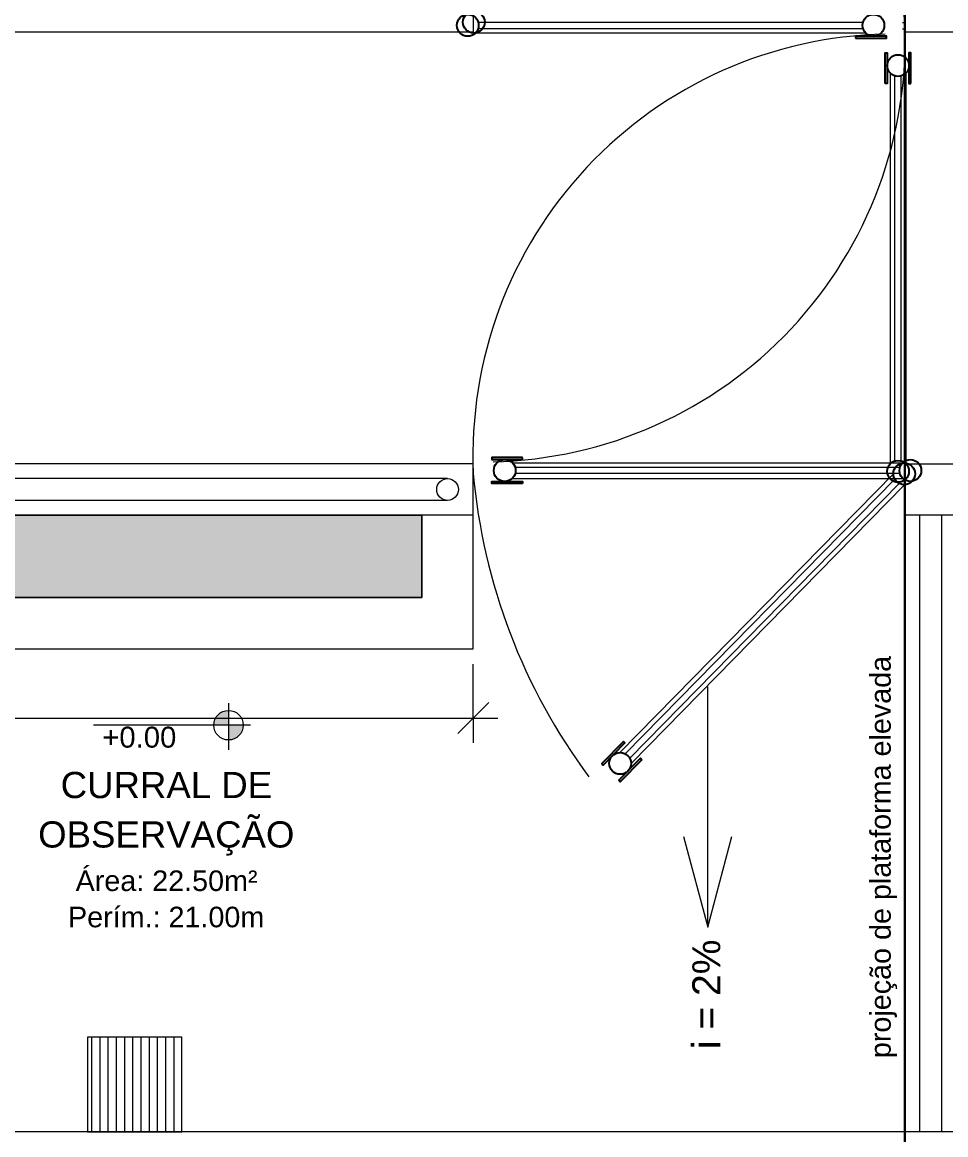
# Model space of a CAD drawing. Header units: metres. Extents: x 5 to 242, y -3 to 162.
# Drawn here: x 20.94 to 25.44, y 104.2 to 109.61 of the extents above; entities that cross this region are included whole.
import ezdxf

# ---------------------------------------------------------------- set-up
doc = ezdxf.new("R2010")
doc.units = ezdxf.units.M
doc.layers.add('1053_ARQ_BASE_MATADOURO_2_dwg', color=7, linetype='Continuous', lineweight=5, true_color=0x767676)
doc.layers.add('1053_ARQ_BASE_MATADOURO_dwg', color=7, linetype='Continuous', lineweight=5, true_color=0x767676)
for name, color, linetype, lineweight in [('A-ANNO-DIMS', 7, 'Continuous', 5), ('A-ANNO-DIMS-50', 7, 'Continuous', 5), ('A-DETL', 7, 'Continuous', 5), ('A-DETL-GENF', 7, 'Continuous', 5), ('A-PISO', 7, 'Continuous', 5)]:
    doc.layers.add(name, color=color, linetype=linetype, lineweight=lineweight)
doc.styles.add('Arial_1', font='arial.ttf', dxfattribs={"height": 0.102})
doc.styles.add('Arial_2', font='arial.ttf', dxfattribs={"height": 0.1275})
doc.styles.add('Arial_28', font='arial.ttf', dxfattribs={"height": 0.15})
doc.styles.add('Arial_3', font='arial.ttf', dxfattribs={"height": 0.1})
doc.styles.add('Arial_4', font='arial.ttf', dxfattribs={"height": 0.136})
doc.styles.add('Arial_5', font='arial.ttf', dxfattribs={"height": 0.1})
doc.dimstyles.new('Diagonal_-_2_mm_Arial_-_Vermelho', dxfattribs={"dimscale": 0.3048, "dimtxt": 0.153039, "dimasz": 0.492126, "dimexe": 0.393701, "dimexo": 0.246063, "dimgap": 0.082021, "dimtad": 1, "dimrnd": 0.01, "dimzin": 0, "dimdsep": 46, "dimtxsty": 'Arial_28', "dimblk1": 'OBLIQUE', "dimblk2": 'OBLIQUE', "dimsah": 1, "dimcen": 0.09, "dimdle": 0.393701, "dimazin": 0, "dimtfac": 1, "dimtdec": 4, "dimtix": 1, "dimtmove": 0, "dimatfit": 3, "dimfxl": 1, "dimtvp": 1, "dimtolj": 1, "dimtzin": 0, "dimarcsym": 2})

# ---------------------------------------------------------------- blocks, each defined once
blk = doc.blocks.new('1053_ARQ_BASE_MATADOURO_dwg-3625622-CURRAL BOVINO')
at = {"color": 253, "lineweight": 5, "true_color": 0xaaaaaa, "flags": 128}
for points in [[(118.6431, 107.03), (118.6431, 107.2142), (123.7931, 107.2142), (123.7931, 106.8142)], [(118.6431, 106.5642), (124.0431, 106.5642), (124.0431, 107.2142)], [(123.7931, 106.8142), (118.6431, 106.8142), (118.6431, 106.9984)]]:
    blk.add_lwpolyline(points, dxfattribs=at)
blk = doc.blocks.new('1053_ARQ_BASE_MATADOURO_2_dwg-3637054-CURRAL BOVINO')
at = {"layer": 'A-PISO', "true_color": 0xe2e2e2}
h = blk.add_hatch(color=254, dxfattribs=at)
h.paths.add_polyline_path([(122.8521, 73.0062), (122.8521, 73.0781), (122.8335, 73.0757), (122.8161, 73.0685), (122.8012, 73.0571), (122.7898, 73.0422), (122.7826, 73.0248), (122.7802, 73.0062), (122.8335, 73.0062)])
h.paths.add_polyline_path([(122.8521, 72.9344), (122.868, 72.9362), (122.8832, 72.9415), (122.8969, 72.9501), (122.9082, 72.9614), (122.9168, 72.9751), (122.9221, 72.9903), (122.9239, 73.0062), (122.8521, 73.0062), (122.8521, 72.9362)])
at = {"layer": 'A-PISO', "color": 253, "true_color": 0xaaaaaa}
for p, q in [((125.9534, 76.3731), (124.0531, 76.3731)), ((124.0671, 76.4262), (125.9394, 76.4262)), ((124.0671, 76.3962), (125.9394, 76.3962)), ((126.1322, 76.4255), (126.1431, 76.4255)), ((126.1322, 76.3938), (126.1431, 76.3938)), ((126.072, 76.1785), (126.072, 74.2782)), ((126.0951, 74.2921), (126.0951, 76.1645)), ((126.1251, 74.2921), (126.1251, 76.1645)), ((126.1482, 76.1785), (126.1482, 74.2782)), ((124.2328, 74.2833), (126.1331, 74.2833)), ((126.1191, 74.2602), (124.2468, 74.2602)), ((126.1191, 74.2302), (124.2468, 74.2302)), ((124.7565, 72.8735), (126.0874, 74.2299)), ((124.2328, 74.2071), (126.1331, 74.2071)), ((126.0941, 74.2037), (124.7828, 72.8673)), ((126.1155, 74.1827), (124.8042, 72.8463)), ((124.8109, 72.8201), (126.1418, 74.1765)), ((126.2151, 74.0282), (126.2151, 71.0282)), ((126.3211, 74.0282), (126.3211, 71.0282)), ((122.8521, 73.1137), (122.8521, 72.8865)), ((122.9585, 73.0062), (122.1956, 73.0062)), ((122.1855, 71.4882), (122.1855, 71.0282)), ((122.2255, 71.4882), (122.2255, 71.0282)), ((122.2655, 71.4882), (122.2655, 71.0282)), ((122.3055, 71.4882), (122.3055, 71.0282)), ((122.3455, 71.4882), (122.3455, 71.0282)), ((122.3855, 71.4882), (122.3855, 71.0282)), ((122.4255, 71.4882), (122.4255, 71.0282)), ((122.4655, 71.4882), (122.4655, 71.0282)), ((122.5055, 71.4882), (122.5055, 71.0282)), ((122.5455, 71.4882), (122.5455, 71.0282)), ((122.5855, 71.4882), (122.5855, 71.0282))]:
    blk.add_line(p, q, dxfattribs=at)
at = {"layer": 'A-PISO', "color": 253, "lineweight": 15, "true_color": 0xaaaaaa}
blk.add_line((125.1838, 72.0234), (125.1838, 73.1922), dxfattribs=at)
at = {"layer": 'A-PISO', "color": 253, "lineweight": 30, "true_color": 0xaaaaaa, "flags": 128}
blk.add_lwpolyline([(126.1431, 84.3264), (127.1431, 84.3264), (127.1431, 70.7264), (126.1431, 70.7264)], close=True, dxfattribs=at)
at = {"layer": 'A-PISO', "color": 253, "true_color": 0xaaaaaa, "flags": 128}
for points in [[(119.2931, 76.6282), (124.0431, 76.6282), (124.0431, 76.3782), (118.6431, 76.3782)], [(124.0431, 74.0282), (124.0431, 74.2782), (118.3931, 74.2782)], [(126.3931, 70.7782), (126.3931, 71.0282), (126.1431, 71.0282), (126.1431, 70.7782), (126.3931, 70.7782), (126.8931, 70.7782), (127.1431, 70.7782), (127.1431, 71.0282), (126.8931, 71.0282), (126.3931, 71.0282), (126.3931, 74.0282), (126.1431, 74.0282), (126.1431, 74.2782), (126.3931, 74.2782), (126.3931, 74.0282), (126.8931, 74.0282), (126.8931, 71.0282), (126.8931, 70.7782)], [(123.9181, 74.2062), (118.5181, 74.2062), (113.4431, 74.2062)], [(123.9181, 74.1002), (118.5181, 74.1002), (113.4431, 74.1002)], [(118.6431, 73.6282), (123.7931, 73.6282), (123.7931, 74.0282)], [(118.6431, 73.3782), (124.0431, 73.3782), (124.0431, 74.0282), (118.6431, 74.0282)], [(126.1431, 74.0282), (126.1431, 71.0282), (118.6431, 71.0282), (118.6431, 73.8124)]]:
    blk.add_lwpolyline(points, dxfattribs=at)
for points in [[(126.3931, 76.3782), (126.1431, 76.3782), (126.1431, 76.6282), (126.3931, 76.6282)], [(122.1655, 71.4882), (122.1655, 71.0282), (122.6255, 71.0282), (122.6255, 71.4882)]]:
    blk.add_lwpolyline(points, close=True, dxfattribs=at)
at = {"layer": 'A-PISO', "color": 253, "lineweight": 25, "true_color": 0xaaaaaa, "flags": 128}
for points in [[(125.9033, 76.3482), (126.0533, 76.3482), (126.0533, 76.3582), (125.9033, 76.3582)], [(126.0471, 76.1283), (126.0471, 76.2783), (126.0571, 76.2783), (126.0571, 76.1283)], [(126.1731, 76.1283), (126.1731, 76.2783), (126.1631, 76.2783), (126.1631, 76.1283)], [(124.283, 74.3082), (124.133, 74.3082), (124.133, 74.2982), (124.283, 74.2982)], [(124.283, 74.1822), (124.133, 74.1822), (124.133, 74.1922), (124.283, 74.1922)], [(124.7739, 72.9267), (124.6688, 72.8196), (124.6759, 72.8126), (124.781, 72.9197)], [(124.8638, 72.8385), (124.7587, 72.7314), (124.7516, 72.7384), (124.8567, 72.8455)]]:
    blk.add_lwpolyline(points, close=True, dxfattribs=at)
at = {"layer": 'A-PISO', "color": 253, "lineweight": 15, "true_color": 0xaaaaaa, "flags": 128}
blk.add_lwpolyline([(125.0658, 72.464), (125.1838, 72.0234), (125.3019, 72.464)], dxfattribs=at)
at = {"layer": 'A-PISO', "color": 253, "lineweight": 25, "true_color": 0xaaaaaa}
for centre in [(124.0163, 76.4112), (124.0458, 76.4268), (125.9903, 76.4112), (126.1101, 76.2153), (124.196, 74.2452), (126.1101, 74.2413), (126.1404, 74.2295), (126.17, 74.2452), (124.7579, 72.8205)]:
    blk.add_circle(centre, 0.053, dxfattribs=at)
at = {"layer": 'A-PISO', "color": 253, "true_color": 0xaaaaaa}
for centre, radius in [((123.9181, 74.1532), 0.053), ((122.8521, 73.0062), 0.0719)]:
    blk.add_circle(centre, radius, dxfattribs=at)
for centre, radius, start, end in [((123.2592, 76.1706), 2.8951, 5.0349, 36.7012), ((124.0947, 76.3379), 2.0503, 271.2427, 2.4237), ((126.0916, 74.3184), 2.0503, 91.2427, 182.4237), ((126.9271, 74.4857), 2.8951, 185.0349, 216.7012)]:
    blk.add_arc(centre, radius, start, end, dxfattribs=at)
at = {"layer": 'A-PISO', "insert": (125.9746, 71.3866), "char_height": 0.1, "width": 2.340786, "attachment_point": 1, "rotation": 90, "line_spacing_factor": 0.941778, "style": 'Arial_5'}
blk.add_mtext('projeção de plataforma elevada', dxfattribs=at)
at = {"layer": 'A-PISO', "attachment_point": 1, "line_spacing_factor": 0.941778}
for s, insert, char_height, width, style in [('+0.00', (122.2377, 72.9991), 0.102, 0.430791, 'Arial_1'), ('CURRAL DE', (122.0353, 72.779), 0.1275, 1.226901, 'Arial_2'), ('OBSERVAÇÃO', (121.9257, 72.5386), 0.1275, 1.489139, 'Arial_2'), ('Área: 22.50m²', (122.1081, 72.2995), 0.1, 1.057761, 'Arial_3'), ('Perím.: 21.00m', (122.0712, 72.1231), 0.1, 1.141011, 'Arial_3')]:
    blk.add_mtext(s, dxfattribs=dict(at, insert=insert, char_height=char_height, width=width, style=style))
at = {"layer": 'A-PISO', "lineweight": 15, "insert": (125.109, 71.4301), "char_height": 0.136, "width": 0.636017, "attachment_point": 1, "rotation": 90, "line_spacing_factor": 0.941778, "style": 'Arial_4'}
blk.add_mtext('i = 2%', dxfattribs=at)
blk = doc.blocks.new('DIMBLOCK1-CURRAL BOVINO')
at = {"layer": 'A-ANNO-DIMS-50', "color": 1, "true_color": 0xff0000}
for p, q in [((23.1366, 106.227), (23.1366, 106.4892)), ((17.7366, 106.227), (17.7366, 106.258)), ((17.6166, 106.227), (23.2566, 106.227)), ((17.7366, 106.227), (17.7366, 106.107)), ((23.1366, 106.227), (23.1366, 106.107))]:
    blk.add_line(p, q, dxfattribs=at)
at = {"layer": 'A-ANNO-DIMS-50', "color": 1, "lineweight": 20, "true_color": 0xff0000}
for p, q in [((17.7366, 106.227), (17.8116, 106.302)), ((23.1366, 106.227), (23.2116, 106.302)), ((17.7366, 106.227), (17.6616, 106.152)), ((23.1366, 106.227), (23.0616, 106.152))]:
    blk.add_line(p, q, dxfattribs=at)
at = {"layer": 'A-ANNO-DIMS-50', "color": 0, "insert": (20.2341, 106.4467), "char_height": 0.15, "width": 0.485957, "attachment_point": 1, "line_spacing_factor": 0.941778, "style": 'Arial_28'}
blk.add_mtext('5,40', dxfattribs=at)
blk = doc.blocks.new('_Oblique')
at = {"color": 0, "linetype": 'ByBlock', "lineweight": -2}
blk.add_line((-0.5, -0.5), (0.5, 0.5), dxfattribs=at)

msp = doc.modelspace()

# ---------------------------------------------------------------- hatches: boundary and pattern name
at = {"layer": 'A-DETL-GENF', "true_color": 0xbfdfff}
h = msp.add_hatch(color=254, dxfattribs=at)
h.paths.add_polyline_path([(36.3029, 99.2142), (36.5029, 99.2142), (36.5029, 103.2142), (36.4154, 103.2142), (36.4154, 103.1731), (36.4266, 103.1731), (36.4266, 103.1566), (36.4247, 103.1566), (36.4247, 103.0826), (36.4266, 103.0826), (36.4266, 103.0661), (36.4154, 103.0661), (36.415, 103.0237), (36.3904, 103.0239), (36.3904, 103.0661), (36.3792, 103.0661), (36.3792, 103.0826), (36.3811, 103.0826), (36.3811, 103.1121), (36.3029, 103.1121), (36.3029, 101.9079)])
h.paths.add_polyline_path([(27.2029, 99.2142), (27.2029, 103.2142), (27.1154, 103.2142), (27.1154, 103.1731), (27.1266, 103.1731), (27.1266, 103.1566), (27.1247, 103.1566), (27.1247, 103.0826), (27.1266, 103.0826), (27.1266, 103.0661), (27.1154, 103.0661), (27.115, 103.0237), (27.0904, 103.0239), (27.0904, 103.0661), (27.0792, 103.0661), (27.0792, 103.0826), (27.0811, 103.0826), (27.0811, 103.1121), (27.0029, 103.1121), (27.0029, 99.2142)])
h.paths.add_polyline_path([(40.5529, 99.2142), (40.7529, 99.2142), (40.7529, 103.2142), (40.6654, 103.2142), (40.6654, 103.1731), (40.6766, 103.1731), (40.6766, 103.1566), (40.6747, 103.1566), (40.6747, 103.0826), (40.6766, 103.0826), (40.6766, 103.0661), (40.6654, 103.0661), (40.665, 103.0237), (40.6404, 103.0239), (40.6404, 103.0661), (40.6292, 103.0661), (40.6292, 103.0826), (40.6311, 103.0826), (40.6311, 103.1121), (40.5529, 103.1121), (40.5529, 100.2242)])
h.paths.add_polyline_path([(29.7529, 99.2142), (29.9529, 99.2142), (29.9529, 103.2142), (29.8654, 103.2142), (29.8654, 103.1731), (29.8766, 103.1731), (29.8766, 103.1566), (29.8747, 103.1566), (29.8747, 103.0826), (29.8766, 103.0826), (29.8766, 103.0661), (29.8654, 103.0661), (29.865, 103.0237), (29.8404, 103.0239), (29.8404, 103.0661), (29.8292, 103.0661), (29.8292, 103.0826), (29.8311, 103.0826), (29.8311, 103.1121), (29.7529, 103.1121), (29.7529, 100.3582)])
h.paths.add_polyline_path([(40.5573, 103.1271), (40.6311, 103.1271), (40.6311, 103.1566), (40.6292, 103.1566), (40.6292, 103.1731), (40.6404, 103.1731), (40.6404, 103.2142), (40.5529, 103.2142), (40.5529, 103.1271)])
h.paths.add_polyline_path([(36.3073, 103.1271), (36.3811, 103.1271), (36.3811, 103.1566), (36.3792, 103.1566), (36.3792, 103.1731), (36.3904, 103.1731), (36.3904, 103.2142), (36.3029, 103.2142), (36.3029, 103.1271)])
h.paths.add_polyline_path([(29.7573, 103.1271), (29.8311, 103.1271), (29.8311, 103.1566), (29.8292, 103.1566), (29.8292, 103.1731), (29.8404, 103.1731), (29.8404, 103.2142), (29.7529, 103.2142), (29.7529, 103.1271)])
h.paths.add_polyline_path([(27.0029, 103.1271), (27.0811, 103.1271), (27.0811, 103.1566), (27.0792, 103.1566), (27.0792, 103.1731), (27.0904, 103.1731), (27.0904, 103.2142), (27.0029, 103.2142)])
h.paths.add_polyline_path([(21.8762, 106.8142), (22.8866, 106.8142), (22.8866, 107.2142), (17.7366, 107.2142), (17.7366, 107.0267), (17.9031, 107.0267), (17.9031, 107.0379), (17.9196, 107.0379), (17.9196, 107.036), (17.9936, 107.036), (17.9936, 107.0379), (18.0101, 107.0379), (18.0101, 107.0267), (18.0366, 107.0263), (18.0364, 107.0017), (18.0101, 107.0017), (18.0101, 106.9905), (17.9936, 106.9905), (17.9936, 106.9924), (17.9641, 106.9924), (17.9641, 106.8892), (17.9491, 106.8892), (17.949, 106.9924), (17.9196, 106.9924), (17.9196, 106.9905), (17.9031, 106.9905), (17.9031, 107.0017), (17.7366, 107.0017), (17.7366, 106.8142), (21.8737, 106.8142)])
h.paths.add_polyline_path([(18.0657, 109.8142), (18.1366, 109.8142), (18.1366, 117.3142), (17.9491, 117.3139), (17.9491, 117.1527), (17.9603, 117.1527), (17.9603, 117.1362), (17.9584, 117.1362), (17.9584, 117.0622), (17.9603, 117.0622), (17.9603, 117.0457), (17.9491, 117.0457), (17.9487, 117.0181), (17.9241, 117.0184), (17.9241, 117.0457), (17.9129, 117.0457), (17.9129, 117.0622), (17.9148, 117.0622), (17.9148, 117.0917), (17.8116, 117.0917), (17.8116, 117.1067), (17.9148, 117.1067), (17.9148, 117.1362), (17.9129, 117.1362), (17.9129, 117.1527), (17.9241, 117.1527), (17.9241, 117.3142), (17.7413, 117.3142), (17.7413, 109.8142)])
h.paths.add_polyline_path([(26.2366, 109.8142), (26.6366, 109.8142), (26.6366, 117.3142), (26.4491, 117.3139), (26.4491, 117.1527), (26.4603, 117.1527), (26.4603, 117.1362), (26.4584, 117.1362), (26.4584, 117.0622), (26.4603, 117.0622), (26.4603, 117.0457), (26.4491, 117.0457), (26.4487, 117.0181), (26.4241, 117.0184), (26.4241, 117.0457), (26.4129, 117.0457), (26.4129, 117.0622), (26.4148, 117.0622), (26.4148, 117.0917), (26.3116, 117.0917), (26.3116, 117.1067), (26.4148, 117.1067), (26.4148, 117.1362), (26.4129, 117.1362), (26.4129, 117.1527), (26.4241, 117.1527), (26.4241, 117.3142), (26.2366, 117.3142), (26.2366, 112.9245)])

# ---------------------------------------------------------------- linework, layer by layer
at = {"layer": 'A-DETL'}
for p, q in [((22.8866, 107.2142), (17.7366, 107.2142)), ((22.8866, 106.8142), (22.8866, 107.2142)), ((17.7366, 106.8142), (22.8866, 106.8142))]:
    msp.add_line(p, q, dxfattribs=at)

# ---------------------------------------------------------------- block references
at = {"layer": '1053_ARQ_BASE_MATADOURO_2_dwg', "color": 253, "true_color": 0xaaaaaa}
msp.add_blockref('1053_ARQ_BASE_MATADOURO_2_dwg-3637054-CURRAL BOVINO', (-100.9065, 33.186), dxfattribs=at)
at = {"layer": '1053_ARQ_BASE_MATADOURO_dwg', "color": 253, "true_color": 0xaaaaaa}
msp.add_blockref('1053_ARQ_BASE_MATADOURO_dwg-3625622-CURRAL BOVINO', (-100.9065, 0), dxfattribs=at)

# ---------------------------------------------------------------- dimensions: what is measured, and where the dimension line sits
at = {"layer": 'A-ANNO-DIMS', "color": 1, "true_color": 0xff0000}
dim = msp.add_linear_dim(base=(23.1366, 106.227), p1=(17.7366, 106.333), p2=(23.1366, 106.5642), dimstyle='Diagonal_-_2_mm_Arial_-_Vermelho', override={"dimpost": '<>', "dimfxl": 5.404945}, dxfattribs=at)
dim.commit()
dim.dimension.update_dxf_attribs({"geometry": 'DIMBLOCK1-CURRAL BOVINO', "text_midpoint": (20.4366, 106.3286)})

doc.saveas('drawing.dxf')
